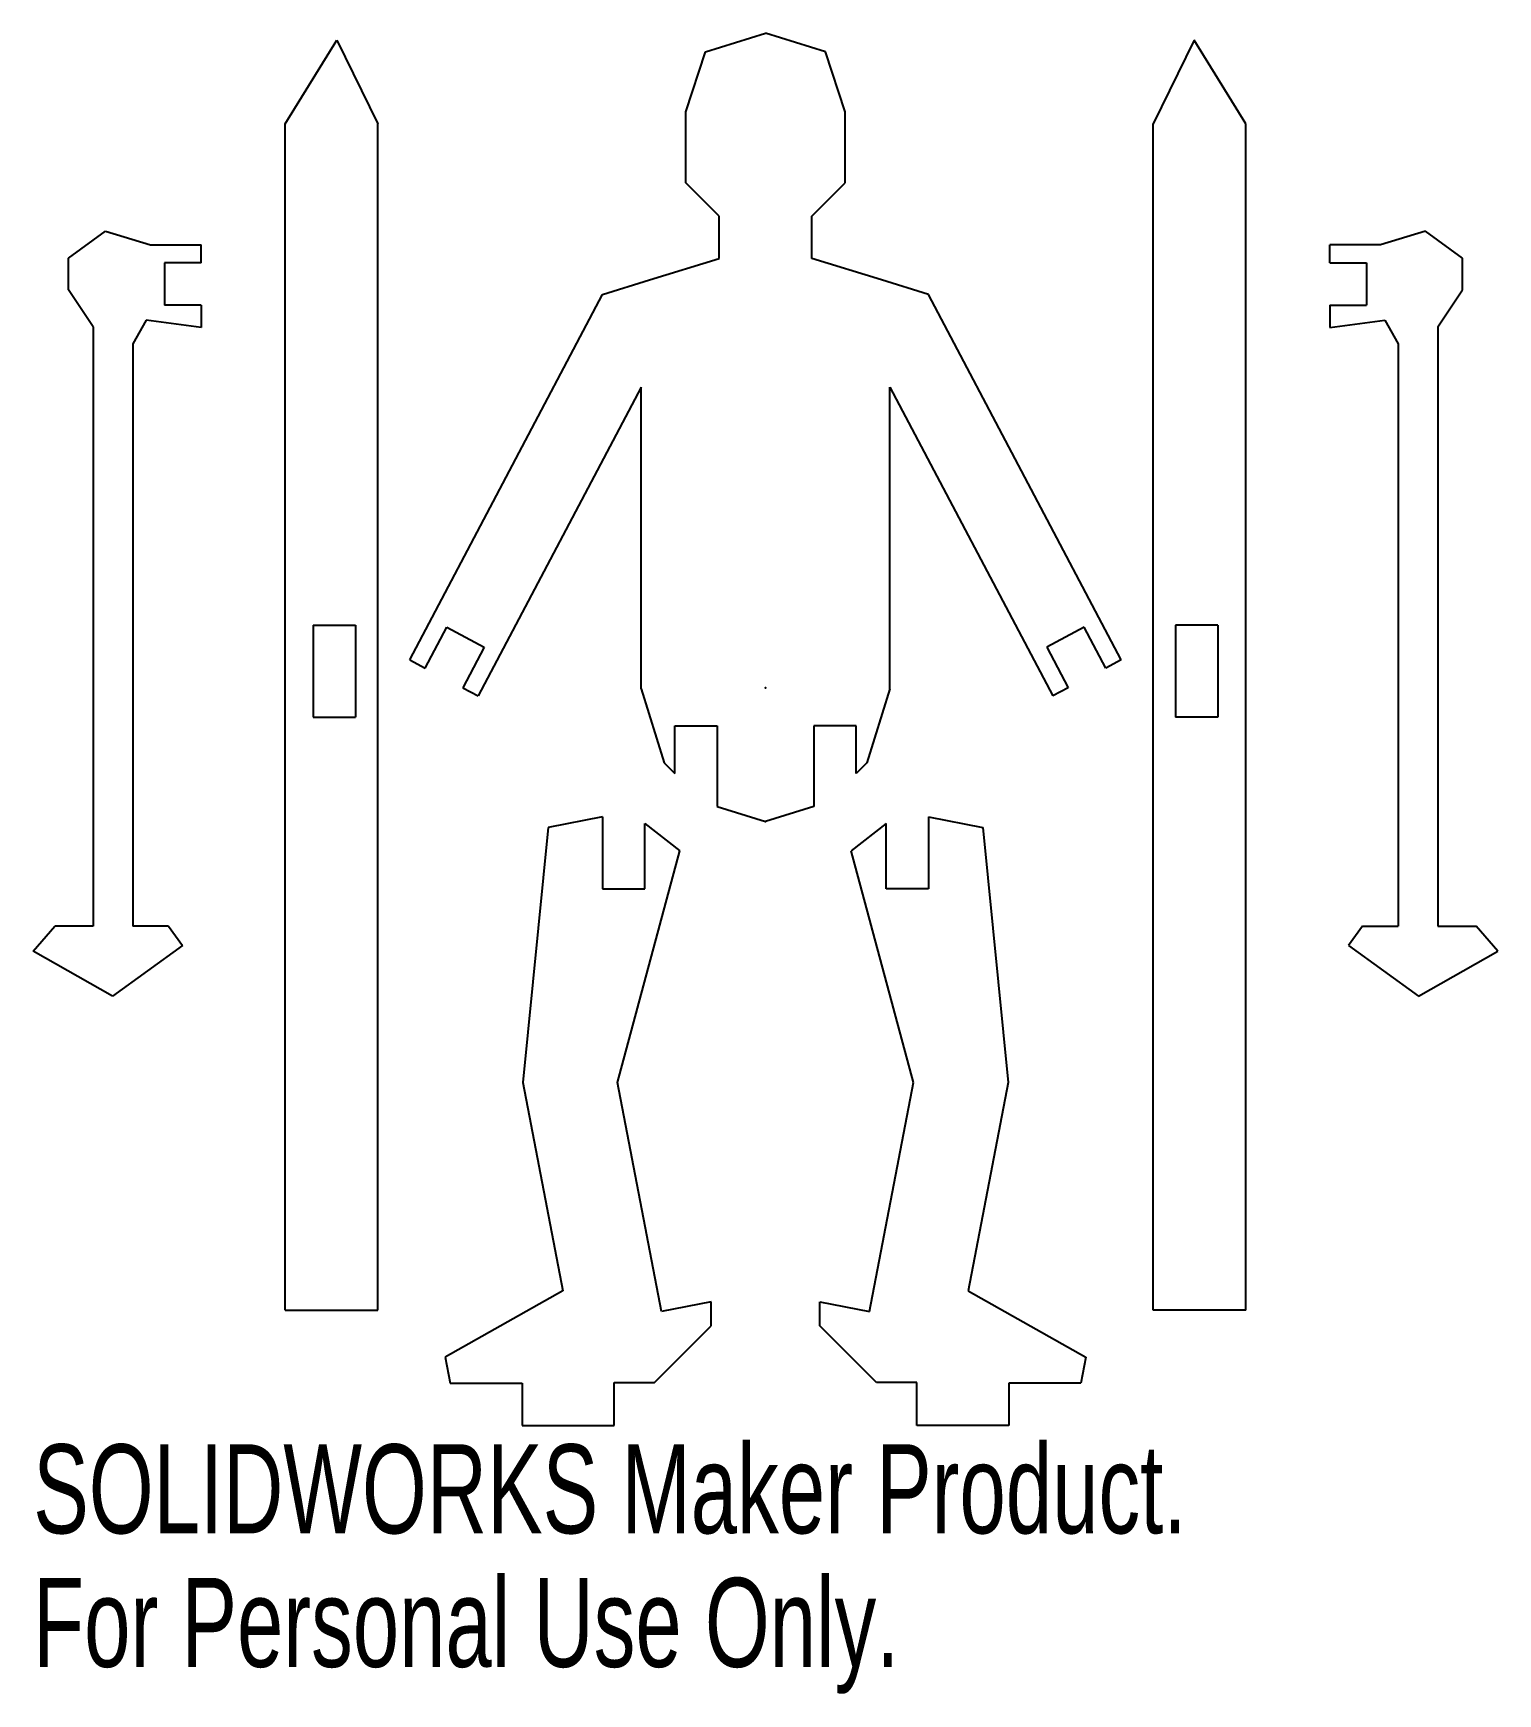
# Model space of a CAD drawing. Header units: millimetres. Extents: x -39.8 to 39.8, y -54.6 to 35.5.
import ezdxf

# ---------------------------------------------------------------- set-up
doc = ezdxf.new("R2010")
doc.units = ezdxf.units.MM
doc.header["$PDSIZE"] = -1
doc.styles.add('SLDTEXTSTYLE0', font='TXT', dxfattribs={"width": 0.7})

msp = doc.modelspace()

# ---------------------------------------------------------------- linework, layer by layer
at = {"color": 7, "linetype": 'Continuous'}
for p, q in [((-3.256, 34.519), (0, 35.526)), ((3.256, 34.519), (0, 35.526)), ((-26.084, 30.609), (-23.273, 35.145)), ((-23.273, 35.145), (-21.036, 30.609)), ((-4.321, 31.25), (-3.256, 34.519)), ((4.321, 31.25), (3.256, 34.519)), ((23.273, 35.145), (21.036, 30.609)), ((26.084, 30.609), (23.273, 35.145)), ((-4.321, 27.412), (-4.321, 31.25)), ((4.321, 27.412), (4.321, 31.25)), ((-26.084, -33.791), (-26.084, 30.609)), ((-21.036, -33.791), (-21.036, 30.609)), ((21.036, -33.791), (21.036, 30.609)), ((26.084, -33.791), (26.084, 30.609)), ((-2.512, 25.603), (-4.321, 27.412)), ((2.512, 25.603), (4.321, 27.412)), ((-2.512, 23.303), (-2.512, 25.603)), ((2.512, 23.303), (2.512, 25.603)), ((-37.837, 23.313), (-35.823, 24.778)), ((-35.823, 24.778), (-33.382, 24.045)), ((35.823, 24.778), (33.382, 24.045)), ((37.837, 23.313), (35.823, 24.778)), ((-33.382, 24.045), (-30.629, 24.045)), ((-30.629, 23.055), (-30.629, 24.045)), ((30.629, 23.055), (30.629, 24.045)), ((33.382, 24.045), (30.629, 24.045)), ((-37.837, 21.604), (-37.837, 23.313)), ((-30.629, 23.055), (-32.629, 23.055)), ((-32.629, 23.055), (-32.629, 20.755)), ((-6.298, 22.132), (-2.512, 23.303)), ((6.298, 22.132), (2.512, 23.303)), ((30.629, 23.055), (32.629, 23.055)), ((32.629, 23.055), (32.629, 20.755)), ((37.837, 21.604), (37.837, 23.313)), ((-8.852, 21.342), (-6.298, 22.132)), ((8.852, 21.342), (6.298, 22.132)), ((-36.495, 19.59), (-37.837, 21.604)), ((-30.629, 20.755), (-32.629, 20.755)), ((-30.629, 20.755), (-30.629, 19.553)), ((-19.312, 1.513), (-8.852, 21.342)), ((19.312, 1.513), (8.852, 21.342)), ((30.629, 20.755), (30.629, 19.553)), ((30.629, 20.755), (32.629, 20.755)), ((36.495, 19.59), (37.837, 21.604)), ((-33.619, 19.95), (-34.351, 18.659)), ((-30.629, 19.553), (-33.619, 19.95)), ((30.629, 19.553), (33.619, 19.95)), ((33.619, 19.95), (34.351, 18.659)), ((-36.495, 19.59), (-36.495, -12.938)), ((36.495, 19.59), (36.495, -12.938)), ((-34.351, 18.659), (-34.351, -12.938)), ((34.351, 18.659), (34.351, -12.938)), ((-6.75, 16.317), (-15.594, -0.448)), ((-6.75, -0.053), (-6.75, 16.317)), ((6.75, 16.317), (15.594, -0.448)), ((6.75, -0.053), (6.75, 16.317)), ((-24.55, 3.392), (-22.25, 3.392)), ((-24.55, 3.392), (-24.55, -1.608)), ((-22.25, 3.392), (-22.25, -1.608)), ((-18.47, 1.069), (-17.304, 3.28)), ((-17.304, 3.28), (-15.269, 2.207)), ((17.304, 3.28), (15.269, 2.207)), ((18.47, 1.069), (17.304, 3.28)), ((22.25, 3.392), (22.25, -1.608)), ((24.55, 3.392), (22.25, 3.392)), ((24.55, 3.392), (24.55, -1.608)), ((-15.269, 2.207), (-16.436, -0.004)), ((15.269, 2.207), (16.436, -0.004)), ((-19.312, 1.513), (-18.47, 1.069)), ((19.312, 1.513), (18.47, 1.069)), ((-16.436, -0.004), (-15.594, -0.448)), ((-6.75, -0.053), (-5.504, -4.083)), ((6.75, -0.053), (5.504, -4.083)), ((16.436, -0.004), (15.594, -0.448)), ((-24.55, -1.608), (-22.25, -1.608)), ((24.55, -1.608), (22.25, -1.608)), ((-4.923, -4.664), (-4.923, -2.068)), ((-4.923, -2.068), (-2.623, -2.068)), ((-2.623, -2.068), (-2.623, -6.447)), ((2.623, -2.068), (2.623, -6.447)), ((4.923, -2.068), (2.623, -2.068)), ((4.923, -4.664), (4.923, -2.068)), ((-5.504, -4.083), (-4.923, -4.664)), ((5.504, -4.083), (4.923, -4.664)), ((-8.851, -7.014), (-11.806, -7.597)), ((-8.851, -7.014), (-8.851, -10.913)), ((-2.623, -6.447), (0, -7.269)), ((2.623, -6.447), (0, -7.269)), ((8.851, -7.014), (11.806, -7.597)), ((8.851, -7.014), (8.851, -10.913)), ((-11.806, -7.597), (-13.172, -21.426)), ((-6.551, -10.913), (-6.551, -7.368)), ((-6.551, -7.368), (-4.646, -8.855)), ((6.551, -7.368), (4.646, -8.855)), ((6.551, -10.913), (6.551, -7.368)), ((11.806, -7.597), (13.172, -21.426)), ((-8.035, -21.426), (-4.646, -8.855)), ((8.035, -21.426), (4.646, -8.855)), ((-8.851, -10.913), (-6.551, -10.913)), ((8.851, -10.913), (6.551, -10.913)), ((-39.753, -14.308), (-38.585, -12.938)), ((-36.495, -12.938), (-38.585, -12.938)), ((-32.406, -12.938), (-34.351, -12.938)), ((-32.406, -12.938), (-31.643, -13.987)), ((32.406, -12.938), (31.643, -13.987)), ((32.406, -12.938), (34.351, -12.938)), ((36.495, -12.938), (38.585, -12.938)), ((39.753, -14.308), (38.585, -12.938)), ((-35.445, -16.752), (-39.753, -14.308)), ((-31.643, -13.987), (-35.445, -16.752)), ((31.643, -13.987), (35.445, -16.752)), ((35.445, -16.752), (39.753, -14.308)), ((-13.172, -21.426), (-11.001, -32.743)), ((-5.649, -33.857), (-8.035, -21.426)), ((5.649, -33.857), (8.035, -21.426)), ((13.172, -21.426), (11.001, -32.743)), ((-11.001, -32.743), (-17.383, -36.347)), ((-2.958, -33.341), (-5.649, -33.857)), ((-2.958, -34.647), (-2.958, -33.341)), ((2.958, -33.341), (5.649, -33.857)), ((2.958, -34.647), (2.958, -33.341)), ((11.001, -32.743), (17.383, -36.347)), ((-26.084, -33.791), (-21.036, -33.791)), ((26.084, -33.791), (21.036, -33.791)), ((-6.019, -37.708), (-2.958, -34.647)), ((6.019, -37.708), (2.958, -34.647)), ((-17.383, -36.347), (-17.113, -37.75)), ((17.383, -36.347), (17.113, -37.75)), ((-17.113, -37.75), (-13.207, -37.75)), ((-13.207, -37.75), (-13.207, -40.05)), ((-8.207, -40.05), (-8.207, -37.708)), ((-8.207, -37.708), (-6.019, -37.708)), ((8.207, -37.708), (6.019, -37.708)), ((8.207, -40.05), (8.207, -37.708)), ((13.207, -37.75), (13.207, -40.05)), ((17.113, -37.75), (13.207, -37.75)), ((-13.207, -40.05), (-8.207, -40.05)), ((13.207, -40.05), (8.207, -40.05))]:
    msp.add_line(p, q, dxfattribs=at)
for p in [(0, 0), (0, 0), (0, -7.269)]:
    msp.add_point(p, dxfattribs=at)

# ---------------------------------------------------------------- texts
at = {"color": 7, "linetype": 'Continuous', "char_height": 4.83362, "attachment_point": 1, "style": 'SLDTEXTSTYLE0'}
for s, insert in [('SOLIDWORKS Maker Product.', (-39.753, -41.069)), ('For Personal Use Only.', (-39.753, -48.32))]:
    msp.add_mtext(s, dxfattribs=dict(at, insert=insert))

doc.saveas('drawing.dxf')
